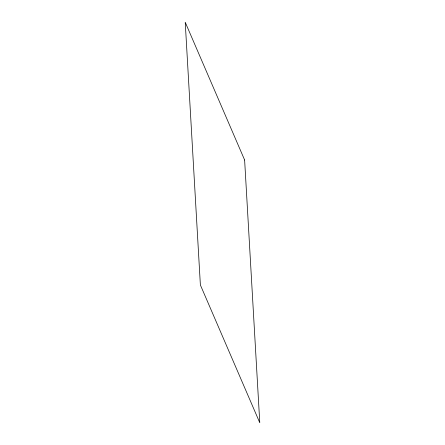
<?xml version="1.0" encoding="UTF-8"?>
<svg xmlns="http://www.w3.org/2000/svg" width="445" height="445" viewBox="0 0 445 445"><rect width="100%" height="100%" fill="white"/><g stroke="black" fill="none" stroke-linecap="round" stroke-linejoin="round"><path stroke-width="0.67" d="M244.622 160.005L185.226 22.25L200.378 284.995L259.774 422.75L244.622 160.005"/></g></svg>
